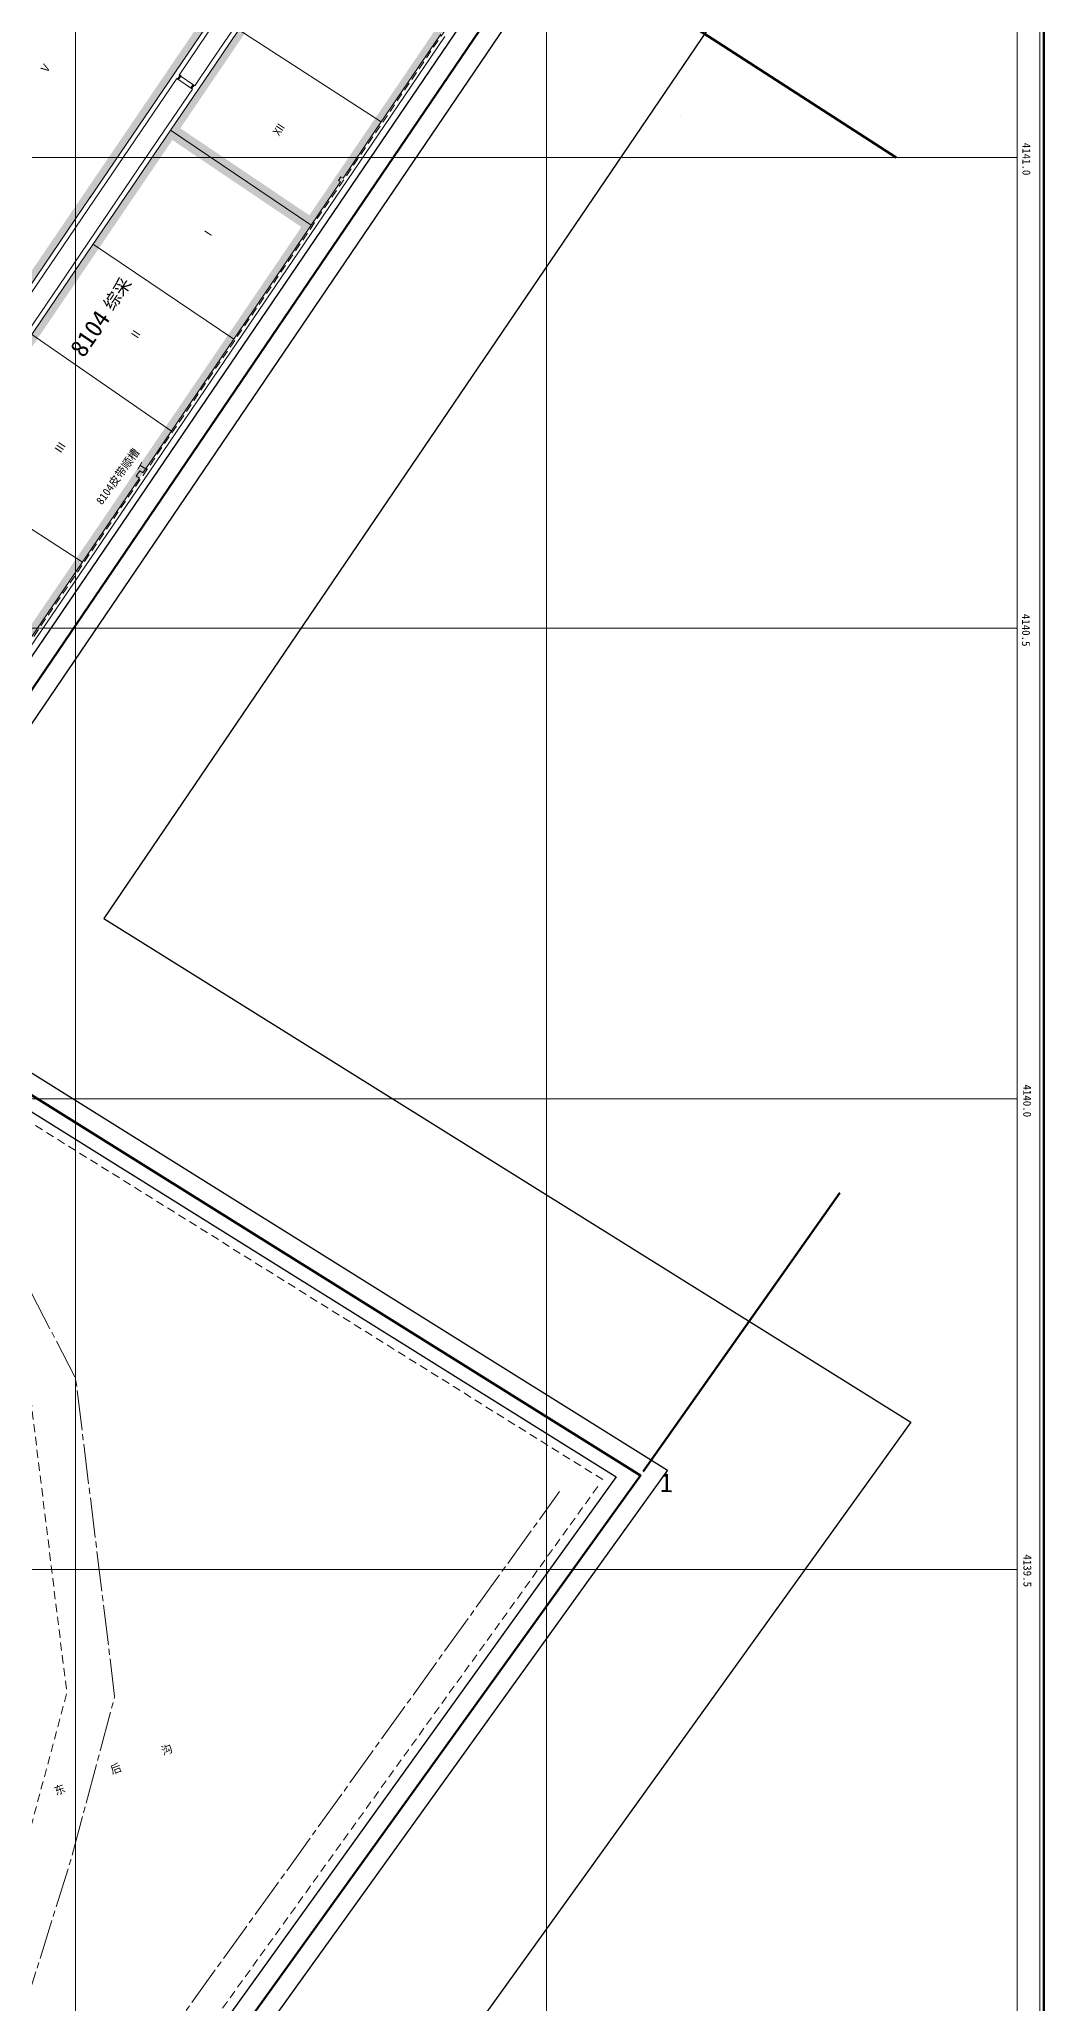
# Model space of a CAD drawing. Header units: inches. Extents: x 19725493 to 19730068, y 4137932 to 4142732.
# Drawn here: x 19728962 to 19730028, y 4139039 to 4141125 of the extents above; entities that cross this region are included whole.
import ezdxf

# ---------------------------------------------------------------- set-up
doc = ezdxf.new("R2010")
doc.units = ezdxf.units.IN
doc.header["$MEASUREMENT"] = 0
doc.linetypes.add('可采边界', pattern=[0.047, 0.02, -0.002, 0.003, -0.002, 0.02])
doc.linetypes.add('虚线', pattern=[0.0045, 0.00175, -0.001, 0.00175])
for name, color, linetype, lineweight in [('2026年下半年衔接计划', 7, 'Continuous', 0), ('sw探水警戒线', 7, 'Continuous', 15), ('井田边界', 7, 'Continuous', 0), ('保安煤柱', 7, 'Continuous', 0), ('图形修饰', 7, 'Continuous', 0), ('工作面回采月份', 7, 'Continuous', 15), ('工作面编号', 7, 'Continuous', 0), ('巷道注记XDD0800CCJ', 7, 'Continuous', 0), ('文字注记', 7, 'Continuous', 0), ('煤巷', 7, 'Continuous', 0), ('煤巷xdd0800ccj', 7, 'Continuous', 0), ('经纬网', 7, 'Continuous', 0), ('通风系统图', 7, 'Continuous', 0), ('采空区边界颜色', 7, 'Continuous', 15), ('防灭火', 7, 'Continuous', 5)]:
    doc.layers.add(name, color=color, linetype=linetype, lineweight=lineweight)
doc.styles.add('仿宋', font='')
doc.styles.add('宋体', font='')
doc.styles.get('仿宋').set_extended_font_data('仿宋')
doc.styles.get('宋体').set_extended_font_data('宋体')
doc.linetypes.add('井田边界', pattern='A,0.02,-0.002,0.0025,[22,8#煤防灭火系统图（7月份）.shx,S=3.93701e-05,R=0,X=0,Y=-0.0025],0.0025,-0.002,0.02', length=0.049)

msp = doc.modelspace()

# ---------------------------------------------------------------- hatches: boundary and pattern name
at = {"layer": '通风系统图', "true_color": 0xff0000}
for points in [[(19729111.1, 4141088), (19729107.9, 4141083.9), (19729109.8, 4141082.4), (19729113, 4141086.5)], [(19729124.8, 4141078.1), (19729121.6, 4141074), (19729123.5, 4141072.5), (19729126.7, 4141076.6)]]:
    msp.add_hatch(color=1, dxfattribs=at).paths.add_polyline_path(points, flags=17)
at = {"layer": '采空区边界颜色', "true_color": 0xffc000}
msp.add_hatch(color=40, dxfattribs=at).paths.add_polyline_path([(19728615.6, 4140750.5), (19729072.5, 4141423.6), (19729252.6, 4141306.6), (19728795.7, 4140633.5), (19728615.6, 4140750.5), (19728626.2, 4140752.7), (19728793.6, 4140644), (19729241.9, 4141304.5), (19729074.6, 4141413.2), (19728626.2, 4140752.7)], flags=17)
at = {"layer": '采空区边界颜色', "true_color": 0xe24c6c}
msp.add_hatch(color=13, dxfattribs=at).paths.add_polyline_path([(19729100.9, 4141028.9), (19729307.2, 4141332.8), (19729458.4, 4141234.6), (19729250.3, 4140928.1), (19729100.9, 4141028.9), (19729111.3, 4141030.9), (19729248.3, 4140938.5), (19729447.9, 4141232.5), (19729309.3, 4141322.5), (19729111.3, 4141030.9)], flags=17)
at = {"layer": '采空区边界颜色', "true_color": 0x00ff7f}
msp.add_hatch(color=110, dxfattribs=at).paths.add_polyline_path([(19728654.8, 4140371.6), (19729100.9, 4141028.9), (19729250.3, 4140928.1), (19728806, 4140273.5), (19728654.8, 4140371.6), (19728665.4, 4140373.8), (19728803.9, 4140283.9), (19729239.8, 4140926), (19729102.9, 4141018.4), (19728665.4, 4140373.8)], flags=17)

# ---------------------------------------------------------------- linework, layer by layer
at = {"layer": '2026年下半年衔接计划', "linetype": 'Continuous', "lineweight": 5}
msp.add_line((19729642.3, 4141044.1), (19729642.3, 4141044.1), dxfattribs=at)
at = {"layer": 'sw探水警戒线', "color": 1, "linetype": '虚线', "ltscale": 5000, "true_color": 0xff0000}
for p, q in [((19728708.6, 4140127.1), (19729473.1, 4141253.8)), ((19729559.9, 4139595.6), (19728708.6, 4140127.1)), ((19728722.7, 4138431.2), (19729556.9, 4139591.5))]:
    msp.add_line(p, q, dxfattribs=at)
at = {"layer": 'sw探水警戒线', "color": 1, "linetype": '可采边界', "lineweight": 9, "ltscale": 2127.659574, "true_color": 0xff0000, "flags": 128}
for points in [[(19728772.5, 4139833.9), (19728887.8, 4139920.7), (19729000.3, 4139702.9), (19729041.6, 4139365.3), (19728994.9, 4139191.3), (19728943.2, 4139025.5), (19728871, 4138928.5), (19728872.1, 4138801.4), (19728751, 4138715.7), (19728533.3, 4138595.5)], [(19728533.3, 4138595.5), (19728715.3, 4138472.4), (19729513.9, 4139583)]]:
    msp.add_lwpolyline(points, dxfattribs=at)
at = {"layer": 'sw探水警戒线', "color": 1, "linetype": '虚线', "ltscale": 5000, "true_color": 0xff0000, "flags": 128}
msp.add_lwpolyline([(19728698.1, 4139715.3), (19728870.6, 4139845.1), (19728951.7, 4139687.9), (19728990.8, 4139368.9), (19728946.9, 4139205.3), (19728898, 4139048.5), (19728820.9, 4138944.9), (19728821.8, 4138827.1), (19728724.4, 4138758.1), (19728457.3, 4138610.7)], dxfattribs=at)
at = {"layer": '井田边界', "color": 7, "linetype": '井田边界', "lineweight": 120, "ltscale": 5000}
msp.add_line((19729871.3, 4141000), (19729500, 4141240), dxfattribs=at)
at = {"layer": '井田边界', "color": 7, "linetype": '井田边界', "lineweight": 120, "ltscale": 5000, "flags": 128}
for points in [[(19727960, 4142240), (19728602.4, 4141822), (19729500, 4141240), (19728748, 4140132), (19729600, 4139600), (19728730, 4138390), (19728050, 4138850), (19727420, 4139210), (19727564, 4139358), (19727240, 4139540), (19727134, 4139410), (19726400, 4140150), (19727200, 4141100), (19727960, 4142240)], [(19729811.4, 4139900.2), (19729602.9, 4139604.1)]]:
    msp.add_lwpolyline(points, dxfattribs=at)
at = {"layer": '保安煤柱', "color": 1, "lineweight": 30, "true_color": 0xff0000}
msp.add_line((19729573.1, 4139596.8), (19729573.1, 4139596.8), dxfattribs=at)
at = {"layer": '保安煤柱', "color": 1, "linetype": 'Continuous', "lineweight": 30, "true_color": 0xff0000, "flags": 128}
for points in [[(19727903.3, 4142515.5), (19728711.4, 4141989.7), (19729780.2, 4141296.7), (19729030.2, 4140191.6), (19729887, 4139656.6), (19728778.9, 4138115.4), (19727944.2, 4138680.1), (19727096.6, 4139164.4), (19726129.2, 4140139), (19727039.8, 4141220.3), (19727903.3, 4142515.5)], [(19727954.3, 4142267.6), (19728613.3, 4141838.8), (19729528, 4141245.7), (19728776.2, 4140138), (19729628.7, 4139605.7), (19728734.9, 4138362.5), (19728039.4, 4138833), (19727387.7, 4139205.4), (19727531.5, 4139353.3), (19727244.9, 4139514.3), (19727135.5, 4139380.1), (19726372.9, 4140148.9), (19727184, 4141112), (19727954.3, 4142267.6)]]:
    msp.add_lwpolyline(points, dxfattribs=at)
at = {"layer": '保安煤柱', "color": 1, "lineweight": 30, "true_color": 0xff0000, "flags": 128}
msp.add_lwpolyline([(19728573.6, 4138520), (19728061.2, 4138866.6), (19727452.3, 4139214.5), (19727596.5, 4139362.7), (19727235.1, 4139565.7), (19727132.5, 4139439.9), (19726427.1, 4140151.1), (19726427.1, 4140151.1), (19727215.9, 4141088), (19727965.6, 4142212.5), (19727965.6, 4142212.5), (19729472, 4141234.3), (19728722.6, 4140130.2), (19728722.5, 4140130.2), (19729574.2, 4139598.4), (19728725.1, 4138417.5), (19728061.2, 4138866.6)], dxfattribs=at)
at = {"layer": '图形修饰', "color": 7, "lineweight": 50, "flags": 128}
msp.add_lwpolyline([(19730028, 4137972), (19730028, 4142528), (19725533, 4142528), (19725533, 4137972), (19725533, 4137972), (19730028, 4137972)], dxfattribs=at)
at = {"layer": '图形修饰', "color": 7, "lineweight": 20, "flags": 128}
msp.add_lwpolyline([(19730024, 4137976), (19730024, 4142524), (19730024, 4142524), (19725537, 4142524), (19725537, 4137976), (19730024, 4137976)], dxfattribs=at)
at = {"layer": '煤巷', "lineweight": 9}
for p, q in [((19729144.2, 4141101.9), (19729223, 4141218.1)), ((19729148.5, 4141099), (19729231, 4141220.6)), ((19729317.2, 4141026.7), (19729388, 4141130.9)), ((19729321.3, 4141024.1), (19729392.1, 4141128.4)), ((19729071.8, 4140986), (19729148.5, 4141099)), ((19729126.7, 4141076.1), (19729144.2, 4141101.9)), ((19729067.4, 4140988.9), (19729124.3, 4141072.6)), ((19729230.6, 4140890.4), (19729321.3, 4141024.1)), ((19729284.1, 4140977.9), (19729317.2, 4141026.7)), ((19728982.7, 4140864.1), (19729067.4, 4140988.9)), ((19728987, 4140861.1), (19729071.8, 4140986)), ((19729226.5, 4140893), (19729281.4, 4140973.9)), ((19729279.2, 4140975.4), (19729281.9, 4140979.4)), ((19729279.2, 4140975.4), (19729281.9, 4140979.4)), ((19729281.4, 4140973.9), (19729279.2, 4140975.4)), ((19729284.1, 4140977.9), (19729281.9, 4140979.4)), ((19729284.1, 4140977.9), (19729281.9, 4140979.4)), ((19729148.5, 4140778.1), (19729226.5, 4140893)), ((19729152.5, 4140775.4), (19729230.6, 4140890.4)), ((19728913, 4140752.1), (19728987, 4140861.1)), ((19728949.8, 4140815.5), (19728982.7, 4140864.1)), ((19729080.7, 4140678.2), (19729148.5, 4140778.1)), ((19729084.8, 4140675.6), (19729152.5, 4140775.4)), ((19729064.5, 4140661.4), (19729068.3, 4140667)), ((19729064.5, 4140661.4), (19729067.8, 4140659.2)), ((19729068.3, 4140667), (19729071.6, 4140664.8))]:
    msp.add_line(p, q, dxfattribs=at)
at = {"layer": '煤巷', "color": 16, "lineweight": 9, "true_color": 0x6c0a0a}
msp.add_line((19729281.4, 4140973.9), (19729279.2, 4140975.4), dxfattribs=at)
at = {"layer": '煤巷', "color": 7, "lineweight": 9}
msp.add_line((19728856.1, 4140668.2), (19729007.3, 4140570), dxfattribs=at)
at = {"layer": '煤巷xdd0800ccj', "lineweight": 9}
for p, q in [((19729110.1, 4141087.4), (19729159.4, 4141160.1)), ((19729015.6, 4140957.5), (19729144.4, 4141147.2)), ((19729020, 4140954.7), (19729107.7, 4141083.9)), ((19729124.3, 4141072.6), (19729107.7, 4141083.9)), ((19729126.7, 4141076.1), (19729110.1, 4141087.4)), ((19728891.2, 4140774.2), (19729015.7, 4140957.6)), ((19728933.2, 4140826.8), (19729020, 4140954.7)), ((19728947.1, 4140481.3), (19729023.7, 4140594.2)), ((19728951.1, 4140478.7), (19729027.8, 4140591.7))]:
    msp.add_line(p, q, dxfattribs=at)
at = {"layer": '煤巷xdd0800ccj', "color": 7, "lineweight": 9}
for p, q in [((19729027.8, 4140591.7), (19729084.8, 4140675.6)), ((19729071.6, 4140664.8), (19729080.7, 4140678.2)), ((19729023.7, 4140594.2), (19729067.8, 4140659.2))]:
    msp.add_line(p, q, dxfattribs=at)
at = {"layer": '经纬网', "color": 18, "lineweight": 9, "true_color": 0x260000, "flags": 128}
for points in [[(19730000, 4139000), (19730000, 4142500)], [(19729000, 4138000), (19729000, 4141653.4)], [(19729500, 4138500), (19729500, 4141653.4)], [(19725999.8, 4141000), (19730000, 4141000)], [(19725999.8, 4140500), (19730000, 4140500)], [(19725999.8, 4140000), (19730000, 4140000)], [(19725999.8, 4139500), (19730000, 4139500)]]:
    msp.add_lwpolyline(points, dxfattribs=at)
at = {"layer": '采空区边界颜色', "color": 7, "lineweight": 9}
for p, q in [((19729173.3, 4141135.6), (19729324.7, 4141037.7)), ((19729100.9, 4141028.9), (19729250.3, 4140928.1)), ((19729019, 4140907.6), (19729168.1, 4140806.9)), ((19728953.6, 4140811.9), (19729102, 4140709.1))]:
    msp.add_line(p, q, dxfattribs=at)
at = {"layer": '防灭火', "color": 7, "lineweight": 5}
for p, q in [((19729066.1, 4140668.7), (19729070.3, 4140676.3)), ((19729075.7, 4140668.5), (19729068.3, 4140673))]:
    msp.add_line(p, q, dxfattribs=at)

# ---------------------------------------------------------------- texts
at = {"layer": '井田边界', "color": 7, "style": '宋体'}
msp.add_text('1 ', height=20, rotation=359.3833, dxfattribs=at).set_placement((19729620.6, 4139582.4))
at = {"layer": '工作面回采月份', "color": 7, "style": '宋体'}
for s, p in [('Ⅴ', (19728968.5, 4141087.5)), ('Ⅻ', (19729216.2, 4141022.4)), ('Ⅰ', (19729141.2, 4140912.3)), ('Ⅱ', (19729064.4, 4140805)), ('Ⅲ', (19728984.1, 4140684.8))]:
    msp.add_text(s, height=8.5, rotation=56.3418, dxfattribs=at).set_placement(p)
at = {"layer": '工作面编号', "color": 7}
for s, height, style, p in [('综采', 13.5, '仿宋', (19729039.5, 4140836.2)), ('8104', 19, '宋体', (19729008.6, 4140786.2))]:
    msp.add_text(s, height=height, rotation=55.6886, dxfattribs=dict(at, style=style)).set_placement(p)
at = {"layer": '巷道注记XDD0800CCJ', "color": 7, "style": '仿宋'}
msp.add_text('8104皮带顺槽', height=8.5, rotation=54.5425, dxfattribs=at).set_placement((19729028.1, 4140630.3))
at = {"layer": '文字注记', "color": 7, "style": '仿宋'}
msp.add_text('东         后        沟        ', height=8.5, rotation=20.4826, dxfattribs=at).set_placement((19728979.3, 4139260.2))
at = {"layer": '经纬网', "color": 7, "style": '宋体'}
for s, p in [('4141.0', (19730005.4, 4141015.6)), ('4140.5', (19730005, 4140515.2)), ('4140.0', (19730006.3, 4140015.3)), ('4139.5', (19730006.5, 4139516.2))]:
    msp.add_text(s, height=8.5, rotation=270, dxfattribs=at).set_placement(p)

doc.saveas('drawing.dxf')
